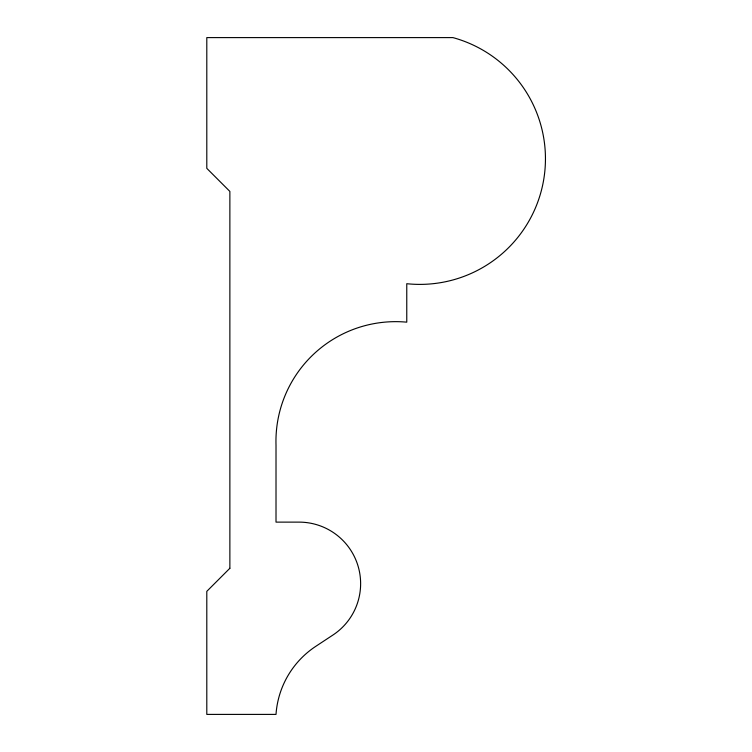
<?xml version="1.0" encoding="UTF-8"?>
<svg xmlns="http://www.w3.org/2000/svg" width="752" height="752" viewBox="0 0 752 752"><rect width="100%" height="100%" fill="white"/><g stroke="black" fill="none" stroke-linecap="round" stroke-linejoin="round"><path stroke-width="1.13" d="M229.868 568.277L206.8 591.345L206.8 714.4L276.012 714.4A88.792 88.792 0 0 1 315.765 646.344L332.929 635.036A61.523 61.523 0 0 0 299.089 522.123L276.012 522.123L276.012 445.222A119.728 119.728 0 0 1 406.766 322.166L406.766 283.711A125.612 125.612 0 0 0 543.301 181.928A125.612 125.612 0 0 0 452.911 37.6L206.8 37.6L206.8 168.345L229.868 191.422L229.868 568.277"/></g></svg>
